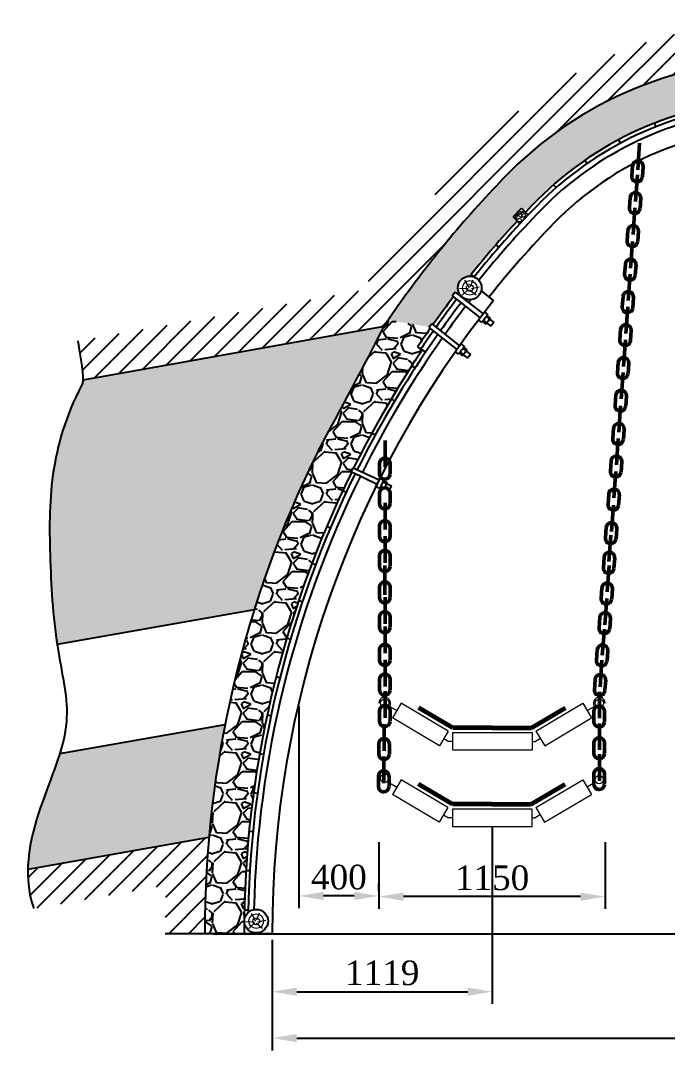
# Model space of a CAD drawing. Header units: millimetres. Extents: x -46762 to 161452, y -66984 to 31524.
# Drawn here: x -3017 to 270, y -23144 to -17913 of the extents above; entities that cross this region are included whole.
import ezdxf

# ---------------------------------------------------------------- set-up
doc = ezdxf.new("R2010")
doc.units = ezdxf.units.MM
doc.header["$LTSCALE"] = 0.5
doc.styles.get("Standard").update_dxf_attribs({"font": 'TIMES.TTF'})
doc.dimstyles.new('ISO-25', dxfattribs={"dimscale": 50, "dimtxt": 2.5, "dimasz": 2.5, "dimexe": 1.25, "dimexo": 0.625, "dimtad": 1, "dimdec": 0, "dimtxsty": 'Standard', "dimcen": 2.5, "dimadec": 0, "dimazin": 0, "dimtfac": 1, "dimtdec": 0, "dimtmove": 0, "dimatfit": 3, "dimfxl": 1, "dimarcsym": 0})
pattern_1 = [(228.0128, (169.7218929837644, 254), (-2032.001726589601, -2286.002808951258), [34.1721, -3383.05]), (184.9697, (146.8618929837644, 228.6), (3048.004930617913, 253.9982075387458), [58.6405, -5805.4]), (132.5104, (88.4418929837644, 223.52), (2539.998151833169, -2794.002729246041), [41.34819999999999, -4093.47]), (267.2737, (-10.61810701623559, 160.02), (253.9988970828173, 5079.998365336643), [53.40049999999999, -5286.639999999999]), (292.8337, (-13.15810701623559, 106.68), (-1270.003605550191, 3048.001733005111), [52.3634, -5183.98]), (357.2737, (7.16189298376441, 58.42), (-5079.998365336643, 253.9988970828175), [53.40049999999999, -5286.639999999999]), (37.6942, (60.50189298376442, 55.88), (-3302.002086123993, -2539.997735698489), [70.61939999999998, -6991.310000000001]), (72.2553, (116.3818929837644, 99.06), (1778.00355654672, 5588.00162060364), [66.672, -6600.53]), (121.4296, (136.7018929837644, 162.56), (-2032.000523526448, 3301.996115997269), [53.5813, -5304.55]), (175.2364, (108.7618929837644, 208.28), (2793.997805305446, -253.9976162721156), [61.1713, -2997.39]), (222.3974, (47.80189298376441, 213.36), (-3048.000091723971, -2793.996365063697), [79.1078, -7831.68]), (138.8141, (240.8418929837644, 157.48), (-1777.998867422474, 1523.997655712401), [27.0005, -2673.06]), (171.4692, (220.5218929837644, 175.26), (3301.99495955914, -508.0012800045699), [51.36819999999999, -5085.459999999999]), (225, (169.7218929837644, 182.88), (-5.329070518200751e-14, -253.9998268700197), [35.9209, -323.289]), (203.1986, (151.9418929837644, 213.36), (1270.004282559083, 508.0022274306265), [19.3441, -1915.06]), (291.8014, (134.1618929837644, 205.74), (-254.0001781894509, 762.0004908731864), [27.3566, -1340.48]), (30.9638, (144.3218929837644, 180.34), (761.9991954808227, 508.0003958660552), [44.432, -1436.63]), (161.5651, (182.4218929837644, 203.2), (508.0002318180981, -253.9996222465077), [32.1287, -771.0899999999999]), (16.38950000000001, (-13.15810701623559, 205.74), (2540.001401396935, 761.9984149967804), [45.00880000000001, -4455.88]), (70.3462, (30.02189298376442, 218.44), (-1015.997168867651, -2793.9960488545), [37.7599, -3738.219999999999]), (293.1986, (182.4218929837644, 254), (-508.0022274306264, 1270.004282559083), [38.688, -1895.72]), (343.6105, (197.6618929837644, 218.44), (-2540.001401396935, 761.9984149967811), [45.0088, -4455.879999999999]), (339.444, (-13.15810701623559, 48.26000000000001), (-1270.001576425591, 507.9993836050138), [43.4035, -2126.77]), (294.7751, (27.48189298376441, 33.02), (-1269.997040362684, 2793.998702615667), [36.36719999999999, -3600.36]), (66.80140000000002, (184.9618929837644, 0), (508.0022274306268, 1270.004282559083), [38.688, -1895.72]), (17.354, (200.2018929837644, 35.56), (-3302.000178185996, -1015.998467560563), [42.57829999999999, -4215.239999999999]), (69.444, (60.50189298376442, 0), (-507.9993836050144, -1270.001576425591), [21.7018, -2148.48]), (101.3099, (169.7218929837644, 0), (-253.9987462887348, 1015.996746090262), [12.9515, -1282.2]), (165.9638, (167.1818929837644, 12.7), (762.0005354697173, -253.9995604123641), [52.3634, -994.905]), (186.0090000000001, (116.3818929837644, 25.4), (2539.996254442795, 253.9994068547858), [48.5267, -4804.139999999999]), (303.6901, (144.3218929837644, 157.48), (-254.0000871307233, 507.999509923184), [36.6324, -879.178]), (353.1572, (164.6418929837644, 127), (4318.001785664343, -508.002275165484), [63.95569999999999, -6331.599999999999]), (60.94540000000001, (228.1418929837644, 119.38), (-1015.997636582909, -1777.995761083413), [26.1508, -2588.94]), (90, (240.8418929837644, 142.24), (-254, 254), [15.24, -238.76]), (120.2564, (111.3018929837644, 33.02), (1015.997846683611, -1777.999103247756), [35.2867, -3493.39]), (48.01279999999999, (93.5218929837644, 63.5), (2032.001726589601, 2286.002808951258), [68.3443, -3348.88]), (0, (139.2418929837644, 114.3), (254, 254), [66.04, -187.96]), (325.3048, (205.2818929837644, 114.3), (-2539.995599095369, 1778.000169048476), [40.161, -3975.93]), (254.0546, (238.3018929837644, 91.44), (-254.0006479701474, -1016.002420320363), [36.9829, -1812.17]), (207.646, (228.1418929837644, 55.88), (-4825.998304902272, -2540.001597472339), [60.2145, -5961.25]), (175.4261, (174.8018929837644, 27.94), (-3302.000760474751, 253.9987711219462), [63.70289999999999, -6306.579999999999]), (175.4261, (174.8018929837644, 27.94), (-3302.000760474751, 253.9987711219462), [63.70289999999999, -6306.579999999999])]
pattern_2 = [(45, (-13.15810701623559, 0), (-49.99999991609842, 49.99999991609842), [])]

# ---------------------------------------------------------------- blocks, each defined once
blk = doc.blocks.new('*D24')
at = {"color": 0, "lineweight": -2}
for p, q in [((-1602.580525879817, -21396.05575112728), (-1602.580525879817, -22421.81594449255)), ((-1196.419692643245, -22333.83774177576), (-1196.419692643245, -22296.81594449255)), ((-1321.419692643245, -22359.31594449255), (-1477.580525879817, -22359.31594449255))]:
    blk.add_line(p, q, dxfattribs=at)
at = {"color": 0}
for points in [[(-1477.580525879817, -22338.48261115922), (-1477.580525879817, -22380.14927782589), (-1602.580525879817, -22359.31594449255)], [(-1321.419692643245, -22338.48261115922), (-1321.419692643245, -22380.14927782589), (-1196.419692643245, -22359.31594449255)]]:
    blk.add_solid(points, dxfattribs=at)
at = {"layer": 'Defpoints', "color": 0}
for p in [(-1602.580525879817, -21364.80575112728), (-1602.580525879817, -22359.31594449255), (-1196.419692643245, -22365.08774177576)]:
    blk.add_point(p, dxfattribs=at)
at = {"color": 0, "insert": (-1399.500109261531, -22264.48447369227), "char_height": 125, "attachment_point": 5}
blk.add_mtext('400', dxfattribs=at)
blk = doc.blocks.new('*D25')
at = {"color": 0, "lineweight": -2}
for p, q in [((-1196.141586034344, -22085.91969965254), (-1196.141586034344, -22425.53859913128)), ((-46.14142645756874, -22085.91969965254), (-46.14142645756876, -22425.53859913128)), ((-171.1414264575688, -22363.03859913128), (-1071.141586034344, -22363.03859913128))]:
    blk.add_line(p, q, dxfattribs=at)
at = {"color": 0}
for points in [[(-1071.141586034344, -22342.20526579795), (-1071.141586034344, -22383.87193246462), (-1196.141586034344, -22363.03859913128)], [(-171.1414264575688, -22342.20526579795), (-171.1414264575688, -22383.87193246462), (-46.14142645756876, -22363.03859913128)]]:
    blk.add_solid(points, dxfattribs=at)
at = {"layer": 'Defpoints', "color": 0}
for p in [(-1196.141586034344, -22054.66969965254), (-46.14142645756874, -22054.66969965254), (-1196.141586034344, -22363.03859913128)]:
    blk.add_point(p, dxfattribs=at)
at = {"color": 0, "lineweight": 15, "insert": (-621.1415062459564, -22268.207128331), "char_height": 125, "attachment_point": 5}
blk.add_mtext('1150', dxfattribs=at)
blk = doc.blocks.new('*D27')
at = {"color": 0, "lineweight": -2}
for p, q in [((-1738.650486261311, -22582.49715685242), (-1738.650486261311, -23144.02212011595)), ((3421.349513738725, -22582.49715685242), (3421.349513738725, -23144.02212011595)), ((-1613.650486261311, -23081.52212011595), (3296.349513738725, -23081.52212011595))]:
    blk.add_line(p, q, dxfattribs=at)
at = {"color": 0}
for points in [[(-1613.650486261311, -23060.68878678262), (-1613.650486261311, -23102.35545344928), (-1738.650486261311, -23081.52212011595)], [(3296.349513738725, -23060.68878678262), (3296.349513738725, -23102.35545344928), (3421.349513738725, -23081.52212011595)]]:
    blk.add_solid(points, dxfattribs=at)
at = {"layer": 'Defpoints', "color": 0}
for p in [(-1738.650486261311, -22551.24715685242), (3421.349513738725, -22551.24715685242), (3421.349513738725, -23081.52212011595)]:
    blk.add_point(p, dxfattribs=at)
at = {"color": 0, "lineweight": 15, "insert": (872.5493067541647, -22986.69064931566), "char_height": 125, "attachment_point": 5}
blk.add_mtext('5160', dxfattribs=at)
blk = doc.blocks.new('*D36')
at = {"color": 0, "lineweight": -2}
for p, q in [((-1738.650486261309, -22582.49715685242), (-1738.650486261309, -22908.20796079468)), ((-619.8593043175898, -22582.49715685242), (-619.8593043175898, -22908.20796079468)), ((-1613.650486261309, -22845.70796079468), (-744.8593043175898, -22845.70796079468))]:
    blk.add_line(p, q, dxfattribs=at)
at = {"color": 0}
for points in [[(-1613.650486261309, -22824.87462746135), (-1613.650486261309, -22866.54129412801), (-1738.650486261309, -22845.70796079468)], [(-744.8593043175898, -22824.87462746135), (-744.8593043175898, -22866.54129412801), (-619.8593043175898, -22845.70796079468)]]:
    blk.add_solid(points, dxfattribs=at)
at = {"layer": 'Defpoints', "color": 0}
for p in [(-1738.650486261309, -22551.24715685242), (-619.8593043175898, -22551.24715685242), (-619.8593043175898, -22845.70796079468)]:
    blk.add_point(p, dxfattribs=at)
at = {"color": 0, "insert": (-1179.254895289449, -22750.69624486101), "char_height": 125, "attachment_point": 5}
blk.add_mtext('1119', dxfattribs=at)

msp = doc.modelspace()

# ---------------------------------------------------------------- hatches: boundary and pattern name
h = msp.add_hatch()
h.set_pattern_fill('JIS_WOOD', color=256, scale=100, style=0)
h.set_pattern_definition(pattern_2)
edge = h.paths.add_edge_path()
edge.add_line((-2292.353780625987, -19463.2320483688), (-2726.512483673624, -19540.50821682856))
edge.add_spline(control_points=[(-2726.512483673623, -19540.50821682856), (-2705.440883752415, -19658.89424289674), (-2700.299411474011, -19712.04364160295), (-2701.42350272743, -19739.18597759902)], knot_values=[6.856157176669029, 6.856157176669029, 6.856157176669029, 6.856157176669029, 7.471717342654045, 7.471717342654045, 7.471717342654045, 7.471717342654045], degree=3, periodic=0)
edge.add_line((-2701.42350272743, -19739.18597759902), (-2044.430364857362, -19622.24737417459))
edge.add_line((-2044.430364857362, -19622.24737417459), (-2292.353780625987, -19463.2320483688))
h.paths.add_polyline_path([(-1149.752176267627, -19435.3489711892), (-1667.44888025809, -19352.00484962056), (-2292.353780625988, -19463.2320483688), (-2044.430364857354, -19622.24737417459), (-1169.532675020648, -19466.52380859757, 9.443227991601083e-05), (-1165.361444899602, -19458.37198033941, -0.001256160446215782)])
h.paths.add_polyline_path([(-885.2665031379584, -19079.30329660025, -0.0021483150070553), (-859.2197846717631, -19047.03685282438), (-998.950187520285, -18901.92344530489, 0.009528165634362176), (-1134.805769113903, -19073.01894913836, 0.03860197828573808), (-1276.705959580103, -19282.45628235515), (-1667.448880258098, -19352.00484962056), (-1149.752176267626, -19435.3489711892, -0.005158834354445834), (-1084.441459438075, -19341.6300030397, -0.01535532644743521)])
h.paths.add_polyline_path([(-660.9731409076194, -18818.60895994463), (-879.835965162406, -18762.26073204558, 0.008005262460198384), (-998.950187520285, -18901.92344530489), (-859.2197846717622, -19047.03685282438, -0.01567328875243226)])
h.paths.add_polyline_path([(-58.48760342114826, -18334.2051702041), (-58.48760342114826, -18111.37709786623, 0.1068924756798841), (-787.4445949579148, -18659.88829523641, 0.006013825029234316), (-879.8359651624078, -18762.26073204557), (-660.9731409076203, -18818.60895994463, -0.00462767003023524), (-599.7361848711632, -18753.5804920756, -0.08890661508683811)])
h.paths.add_polyline_path([(101.9015239279305, -18045.09614337182, 0.02011293871801803), (-58.48760342114849, -18111.37709786623), (-58.48760342114849, -18334.2051702041, -0.03658671929618306), (201.7691565105368, -18221.48661821235)])
h.paths.add_polyline_path([(1174.974809495013, -17939.37607463665, 0.05457416053127295), (709.0754656185603, -17917.33328250772, 0.07225544187139069), (101.901523927932, -18045.09614337182), (201.7691565105381, -18221.48661821235, -0.08589044668918588), (854.6914871446144, -18113.29296497202, -0.02566984642388013), (1054.667583432699, -18125.13559771409)])
h.paths.add_polyline_path([(1375.596512608083, -17980.90883238552, 0.02391423826066521), (1174.974809495012, -17939.37607463665), (1054.667583432696, -18125.13559771409, -0.04955850611083492), (1432.284417186691, -18205.43055102066)])
h.paths.add_polyline_path([(1375.596512608083, -17980.90883238552), (1432.284417186692, -18205.43055102066, -0.0821888849504107), (1999.931368368467, -18495.60685999557), (2122.700693633222, -18338.51956287593, 0.09754581676990039)])
h.paths.add_polyline_path([(2236.374234691832, -18429.48505579312, 0.01698925028137538), (2122.700693633223, -18338.51956287593), (1999.931368368466, -18495.60685999557, -0.03535196682693502), (2209.523296388624, -18674.75523415981)])
h = msp.add_hatch()
h.set_pattern_fill('GRAVEL', color=256, scale=10, style=0)
h.set_pattern_definition(pattern_1)
h.paths.add_polyline_path([(1999.931368368466, -18495.60685999557, 0.08218888495041062), (1432.284417186692, -18205.43055102066), (1491.240972883253, -18438.93763349616, -0.06350096472885206), (1876.310685814993, -18653.78349612622)])
h.paths.add_polyline_path([(1432.284417186692, -18205.43055102066, 0.04955850611083491), (1054.667583432697, -18125.13559771409), (931.3317831625321, -18315.57136941656, -0.08279827322002213), (1491.240972883253, -18438.93763349616)])
h.paths.add_polyline_path([(1054.667583432697, -18125.13559771409, 0.02566984642370949), (854.6914871459437, -18113.29296497204, 0.08589044668935851), (201.7691565105378, -18221.48661821235), (302.1117621783916, -18398.71601078705, -0.06335832113819156), (733.6673288585414, -18316.57662854559, -0.2736805203015573), (794.6931703989451, -18313.44007625049, 0.002713366432953939), (829.1947194304494, -18313.29003723035), (829.1795131363938, -18308.87715963235), (853.080231437245, -18308.87715963235), (853.0984020384777, -18313.28675466155, -0.0112272815939816), (931.3317831625321, -18315.57136941656)])
h.paths.add_polyline_path([(302.1117621783922, -18398.71601078705), (201.7691565105368, -18221.48661821235, 0.03658671929618287), (-58.48760342114838, -18334.2051702041), (-58.48760342114838, -18563.5666928592, -0.05714157641611951)])
h.paths.add_polyline_path([(-58.48760342114838, -18563.5666928592), (-58.48760342114815, -18334.2051702041, 0.08890661508682592), (-599.7361848710997, -18753.58049207553, 0.004627670030240152), (-660.9731409076217, -18818.60895994463), (-473.3347249286788, -18866.91817948524), (-472.1244182538668, -18865.62356673835), (-470.1048329661265, -18867.74974459464), (-440.2083838251363, -18875.4468577764, -0.07116704708424075)])
h.paths.add_polyline_path([(-493.8965592613331, -18931.60423282323), (-514.3621460024474, -18910.80343881635), (-473.3347249286761, -18866.91817948523), (-660.9731409076207, -18818.60895994463, 0.01567328875243234), (-859.2197846717618, -19047.03685282439), (-719.4122194280812, -19192.23039536006, -0.01674852804763403)])
h.paths.add_polyline_path([(-712.4433056976504, -19215.10554569275), (-729.3417308469611, -19204.55290891902, -0.0007688273582358811), (-719.4122194280785, -19192.23039536006), (-859.2197846717627, -19047.03685282438, 0.002148315007060568), (-885.2665031380207, -19079.30329660033, 0.01535532644773944), (-1084.441459441918, -19341.6300030451, 0.005158834354146529), (-1149.752176267625, -19435.3489711892), (-939.5603105098661, -19469.18781211174), (-927.021496986897, -19453.33468243172), (-921.5443427560476, -19457.6667617702, -0.008269184422822208), (-816.8643926656832, -19315.73953158288), (-823.1531555534353, -19310.76552160939), (-808.2647394482643, -19291.94173171788), (-786.5688811513505, -19309.10177058064, -0.0002263584210774982), (-783.6316091134827, -19305.29310908245, -0.1536795557630879), (-794.4508827770442, -19270.92370179893, -0.5290145439488241)])
h.paths.add_polyline_path([(2309.977525197875, -18781.43754588325, 0.01877110490225179), (2209.523296388624, -18674.75523415981), (2180.885065030266, -18936.35145973869, -0.015971959218749), (2401.147503945093, -19190.72803596839), (2522.925467787004, -19023.78993805125, 0.01472471085956862)])
h.paths.add_polyline_path([(2657.85510535558, -19193.51846862215, 0.009895117298773766), (2522.925467787002, -19023.78993805125), (2401.147503945092, -19190.72803596839, -0.0008364754691471786), (2412.231554837897, -19204.43376134788), (2398.752474301966, -19212.85110436551, -0.5154483100203138), (2478.360868887515, -19269.55657907278, -0.03962206809841685), (2477.609673380424, -19279.02120617378, -0.0008156559735097356), (2488.26325423149, -19292.79466579013), (2492.143566858787, -19289.64721812726), (2507.262431222347, -19308.28642251895), (2498.98033471802, -19315.00430012057, -0.008701968164894505), (2603.858800606456, -19457.22317639861), (2608.842460273803, -19453.26042257283), (2623.779514420307, -19472.04564052272), (2617.754461795726, -19476.83645729839, -0.005889530010157583), (2682.181452820967, -19570.10447727349), (2665.59940407605, -19581.28641178509), (2658.081297712077, -19586.3561697085, -0.003730074393288743), (2701.801161187188, -19652.24330364669), (2780.425816167037, -19360.47559704182, 0.009739684737776167)])
h = msp.add_hatch()
h.set_pattern_fill('GRAVEL', color=256, scale=10, style=0)
h.set_pattern_definition(pattern_1)
h.paths.add_polyline_path([(-1334.554906761428, -20205.36093986161), (-1337.512301263275, -20203.91305316493), (-1326.657498693463, -20184.63197760966), (-1324.72906295968, -20185.54490512994, -0.004055490734150025), (-1285.73017250117, -20108.86925255748), (-1452.205200197102, -20002.09401841703, -0.00110750703185517), (-1503.725049257941, -20096.32362465766, 0.01818127256657869), (-1669.067031214071, -20460.63279765768), (-1437.105206371241, -20425.87031199842, -0.01146620267177319)])
h.paths.add_polyline_path([(-975.3807110087319, -19586.35722115623), (-982.9003765985108, -19581.28641178488), (-999.4824253435527, -19570.10447727348, -0.005816472557248644), (-935.3965095438366, -19477.31015871825), (-941.9099130920661, -19472.15847232323), (-939.5603105098693, -19469.18781211173), (-1149.752176267627, -19435.3489711892, 0.001256160446216602), (-1165.361444899612, -19458.37198033943, -0.006339843144477704), (-1452.205200197106, -20002.09401841703), (-1285.730172501168, -20108.86925255748, -0.02867384274971081)])
h = msp.add_hatch(color=253)
edge = h.paths.add_edge_path()
edge.add_arc((-22748.59545729558, -8419.534158943443), 24242.35819554129, 331.2055441146171, 331.4593659256656)
edge.add_line((-1452.205200197099, -20002.09401841703), (-2044.430364857354, -19622.24737417459))
edge.add_line((-2044.430364857354, -19622.24737417459), (-2701.423502727428, -19739.18597759902))
edge.add_spline(control_points=[(-2701.42350272743, -19739.18597759902), (-2702.169053571689, -19757.18806724741), (-2784.215263431146, -19910.9276625401), (-2872.903207601359, -20205.38768647528), (-2871.409240116079, -20499.92813823234), (-2866.818952393737, -20640.13144581488)], knot_values=[7.471717342654045, 7.471717342654045, 7.471717342654045, 7.471717342654045, 7.879986155391713, 17.03746353602673, 25.45828589616694, 25.45828589616694, 25.45828589616694, 25.45828589616694], degree=3, periodic=0)
edge.add_line((-2866.818952393737, -20640.13144581487), (-1669.067031214069, -20460.63279765768))
edge.add_arc((3421.349513738699, -22551.24715685243), 5503.000000000014, 153.5058521797406, 157.672233879301, ccw=False)
h.paths.add_polyline_path([(-1169.53267502064, -19466.52380859757), (-2044.430364857357, -19622.24737417459), (-1452.205200197102, -20002.09401841703, 0.006245407125525066)])
h = msp.add_hatch()
h.set_pattern_fill('GRAVEL', color=256, scale=10, style=0)
h.set_pattern_definition(pattern_1)
h.paths.add_polyline_path([(-1874.699878828546, -22279.82528690049), (-2079.826084248297, -22409.55721326952, 0.006437741294227884), (-2081.650486261311, -22551.24715685242), (-1881.650486261308, -22551.24715685242, -0.01280196819849624)])
h.paths.add_polyline_path([(-1848.959684194365, -21963.32712982304), (-2050.154762218497, -21963.32712982304, 0.02032528713153107), (-2079.826084248295, -22409.55721326952), (-1874.699878828545, -22279.82528690048, -0.01497333235781387)])
h.paths.add_polyline_path([(-1749.86262576611, -21376.35396671206), (-1970.120606289781, -21448.95003500179, 0.0236624459613123), (-2050.154762218495, -21963.32712982304), (-1848.959684194365, -21963.32712982304, -0.02808547448784647)])
h.paths.add_polyline_path([(-1690.443537711712, -21140.08423247289), (-1881.551510622034, -21080.78813809875, 0.01720778511888047), (-1970.120606289783, -21448.95003500179), (-1749.862625766108, -21376.35396671206, -0.01148684429453077)])
h.paths.add_polyline_path([(-1437.105206371241, -20425.87031199841), (-1669.067031214068, -20460.63279765768, 0.0298078224011074), (-1881.551510622031, -21080.78813809875), (-1690.443537711712, -21140.08423247289, -0.03577142876352878)])
h = msp.add_hatch(color=253)
edge = h.paths.add_edge_path()
edge.add_line((-2050.154762218496, -21963.32712982304), (-2933.374980873756, -21963.32712982304))
edge.add_spline(control_points=[(-2933.374980873758, -21963.32712982305), (-2958.657302112023, -22045.3663771426), (-2978.965834267198, -22134.24688846876), (-2980.570448817079, -22225.4144174612)], knot_values=[51.30426437137655, 51.30426437137655, 51.30426437137655, 51.30426437137655, 55.07581819035371, 55.07581819035371, 55.07581819035371, 55.07581819035371], degree=3, periodic=0)
edge.add_line((-2980.570448817076, -22225.41441746112), (-2059.955705205277, -22063.08519932435))
edge.add_arc((3421.349513738702, -22551.24715685246), 5503.000000000015, 173.8670273828553, 174.9106971947615, ccw=False)
edge = h.paths.add_edge_path()
edge.add_line((-1978.393837648411, -21490.21900493995), (-2229.861758190435, -21534.55958411416))
edge.add_line((-2229.861758190435, -21534.55958411416), (-2854.33706794886, -21740.38391849101))
edge.add_spline(control_points=[(-2854.337067948859, -21740.383918491), (-2870.220175352198, -21783.44114294991), (-2897.251598110131, -21854.37433821432), (-2924.259638753122, -21933.74852429907), (-2933.374980873758, -21963.32712982305)], knot_values=[47.54211884665011, 47.54211884665011, 47.54211884665011, 47.54211884665011, 49.94446029870569, 51.30426437137655, 51.30426437137655, 51.30426437137655, 51.30426437137655], degree=3, periodic=0)
edge.add_line((-2933.374980873756, -21963.32712982304), (-2050.154762218497, -21963.32712982304))
edge.add_arc((3421.349513738704, -22551.24715685243), 5503.000000000016, 168.883237803294, 173.8670273828557, ccw=False)
edge = h.paths.add_edge_path(flags=17)
edge.add_line((-2229.861758190451, -21534.55958411417), (-2818.840753324749, -21638.4124720269))
edge.add_spline(control_points=[(-2818.840753324749, -21638.4124720269), (-2829.239693100547, -21671.34273155413), (-2841.326037768335, -21705.11255548261), (-2854.337067948859, -21740.383918491)], knot_values=[45.57418295458093, 45.57418295458093, 45.57418295458093, 45.57418295458093, 47.54211884665011, 47.54211884665011, 47.54211884665011, 47.54211884665011], degree=3, periodic=0)
edge.add_line((-2854.33706794886, -21740.38391849101), (-2229.861758190451, -21534.55958411417))
edge = h.paths.add_edge_path()
edge.add_spline(control_points=[(-2861.051582341777, -20776.8734044135), (-2855.578646090425, -20878.62877324734), (-2846.933822525325, -20980.14567105201), (-2831.441492277336, -21082.14968574394)], knot_values=[28.20127341950955, 28.20127341950955, 28.20127341950955, 28.20127341950955, 34.33410538943276, 34.33410538943276, 34.33410538943276, 34.33410538943276], degree=3, periodic=0)
edge.add_line((-2831.441492277338, -21082.14968574395), (-2222.959005433431, -20974.85780602478))
edge.add_line((-2222.959005433431, -20974.85780602478), (-2861.051582341776, -20776.8734044135))
edge = h.paths.add_edge_path()
edge.add_line((-1669.067031214069, -20460.63279765768), (-2866.818952393737, -20640.13144581487))
edge.add_spline(control_points=[(-2866.818952393737, -20640.13144581488), (-2866.642610717857, -20645.51753220388), (-2865.09889094531, -20691.17596902067), (-2863.210734964519, -20736.72943755449), (-2861.051582341777, -20776.8734044135)], knot_values=[25.45828589616694, 25.45828589616694, 25.45828589616694, 25.45828589616694, 25.78178237767091, 28.20127341950955, 28.20127341950955, 28.20127341950955, 28.20127341950955], degree=3, periodic=0)
edge.add_line((-2861.051582341777, -20776.87340441351), (-2222.95900543343, -20974.85780602477))
edge.add_line((-2222.95900543343, -20974.85780602477), (-1829.806407285766, -20905.53439543571))
edge.add_arc((3421.349513738707, -22551.24715685242), 5503.000000000015, 157.6722338793012, 162.5990040215789, ccw=False)
h = msp.add_hatch()
h.set_pattern_fill('JIS_WOOD', color=256, scale=100, style=0)
h.set_pattern_definition(pattern_2)
h.paths.add_polyline_path([(-2079.826084248298, -22409.55721326952), (-2281.633161598802, -22537.18995939287, 0.0006162201242001068), (-2281.650486261309, -22551.24715685242), (-2081.650486261311, -22551.24715685242, -0.006437741294227884)])
edge = h.paths.add_edge_path()
edge.add_line((-2059.955705205276, -22063.08519932435), (-2980.570448817079, -22225.41441746112))
edge.add_spline(control_points=[(-2980.570448817079, -22225.4144174612), (-2981.71967372488, -22290.70859986074), (-2973.274866046688, -22357.17589061533), (-2950.191997473564, -22423.14319923427)], knot_values=[55.07581819035371, 55.07581819035371, 55.07581819035371, 55.07581819035371, 57.77700495835729, 57.77700495835729, 57.77700495835729, 57.77700495835729], degree=3, periodic=0)
edge.add_line((-2950.191997473564, -22423.14319923427), (-2276.302205471599, -22304.3182468803))
edge.add_arc((3421.34951373943, -22551.24715685245), 5703.00000000074, 177.5184273703496, 179.8587727684048)
edge.add_line((-2281.633161598802, -22537.18995939287), (-2079.826084248296, -22409.55721326952))
edge.add_arc((3421.349513738705, -22551.24715685243), 5503.000000000015, 174.9106971947618, 178.5245987591778, ccw=False)

# ---------------------------------------------------------------- linework, layer by layer
for p, q in [((203.6087596197635, -18434.08235296717), (210.0377100576666, -18453.07080768401)), ((21.19238780738146, -18518.30205802797), (31.70301882180092, -18535.32587247616)), ((-149.5372319368084, -18622.45558254982), (-138.9063438982448, -18639.2688741789)), ((-308.814747418146, -18746.935005092), (-295.2991245394417, -18761.34991262784)), ((-514.3621460024478, -18910.80343881635), (-472.1244182538685, -18865.62356673834)), ((-472.1244182538685, -18865.62356673834), (-438.2083254172403, -18901.3297317608)), ((-514.3621460024478, -18910.80343881635), (-479.8534186541547, -18945.87738700515)), ((-451.2660619938006, -18887.58281523748), (-438.2083254172408, -18901.3297317608)), ((-585.5431793218004, -19063.71294625665), (-601.503914522694, -19051.57268444007)), ((-712.4433057011001, -19215.10554569059), (-729.3417308469611, -19204.55290891902)), ((-808.2647394482665, -19291.94173171788), (-823.1531555534348, -19310.76552160938)), ((-808.2647394482665, -19291.94173171788), (-667.2870086758921, -19403.44611682819)), ((-696.9800859022871, -19267.50962023216), (-697.4456338485033, -19267.13841699811)), ((-613.1495918460205, -19334.35160880676), (-675.9549733559252, -19284.27392954967)), ((-823.1531555534348, -19310.76552160938), (-681.8854058675315, -19422.49929316567)), ((-642.0868697011501, -19406.80304735747), (-659.485779867653, -19393.3390982705)), ((-927.0214969868975, -19453.33468243172), (-941.9099130920658, -19472.15847232323)), ((-927.0214969868975, -19453.33468243172), (-786.0437662145232, -19564.83906754203)), ((-672.4976039180619, -19446.49921583477), (-690.0267274269099, -19433.2052386642)), ((-669.1308008355991, -19441.872388508), (-653.3549961660865, -19454.36046907036)), ((-664.6275405425586, -19436.14916290632), (-627.0720108501409, -19465.85318937138)), ((-650.0303854636586, -19417.09500413696), (-612.1835947449727, -19447.02939947987)), ((-645.7681671931205, -19411.90949144694), (-630.1019585721187, -19424.00156887717)), ((-612.1835947449727, -19447.02939947987), (-627.0720108501409, -19465.85318937138)), ((-1169.532675020655, -19466.52380859757), (-2701.42350272743, -19739.18597759902)), ((-941.9099130920658, -19472.15847232323), (-800.6421634061626, -19583.89224387951)), ((-760.8436272397812, -19568.19599807131), (-778.2425374062841, -19554.73204898435)), ((-999.4824253435527, -19570.10447727348), (-982.9003765985108, -19581.28641178488)), ((-982.9003765985108, -19581.28641178488), (-958.8564059182027, -19597.5002168264)), ((-791.254361456693, -19607.89216654861), (-808.783484965541, -19594.59818937805)), ((-787.6243957483275, -19603.06330491194), (-771.8275183838741, -19615.37947499763)), ((-783.3842980811896, -19597.54211362017), (-745.828768388772, -19627.24614008523)), ((-768.7871430022897, -19578.48795485081), (-730.9403522836037, -19608.42235019372)), ((-764.5479432834982, -19572.9120494004), (-748.6965335230634, -19585.18441787619)), ((-730.9403522836037, -19608.42235019372), (-745.828768388772, -19627.24614008523)), ((-1028.481862384251, -19666.66577923939), (-1011.262758190655, -19676.87114687365)), ((-1133.179159672883, -19834.98546786296), (-1115.549347239757, -19844.47089619611)), ((-1232.136329054811, -20008.24135447593), (-1214.18661326167, -20017.10157790977)), ((-1337.512301263276, -20203.91305316493), (-1326.657498693527, -20184.63197760978)), ((-1326.657498693483, -20184.63197760979), (-1195.693491869413, -20246.63074888499)), ((-1324.729062959681, -20185.54490512994), (-1306.648614298513, -20194.10424619198)), ((-1337.512301263276, -20203.91305316493), (-1205.628373520638, -20268.48103162203)), ((-1211.150852221461, -20280.74482445909), (-1190.145578571635, -20235.12928563382)), ((-1170.384451232174, -20244.22898933314), (-1190.367559591967, -20235.02706669271)), ((-1191.079132924104, -20289.75182642686), (-1211.150852221461, -20280.74482445909)), ((-1188.943113375633, -20284.50997186073), (-1170.529135494387, -20292.81544978361)), ((-1185.740839564103, -20277.89585252512), (-1142.462782982246, -20298.38382014554)), ((-1175.807389292648, -20256.04489216841), (-1132.193690761967, -20276.6917537393)), ((-1173.341920564922, -20250.58911975571), (-1154.982292383313, -20258.60762905602)), ((-1142.462782982246, -20298.38382014554), (-1132.193690761967, -20276.6917537393)), ((-1362.634669983888, -20309.91176698051), (-1381.198059659445, -20302.39282514311)), ((-1443.693845107677, -20491.77098157267), (-1461.891299354699, -20483.45409144693)), ((-1518.151482774101, -20677.36911774497), (-1536.992193001322, -20670.64711452481)), ((-1585.584867214699, -20865.81038710193), (-1604.424559187603, -20859.08759939282)), ((-1829.806407285767, -20905.53439543571), (-2831.441492277332, -21082.14968574394)), ((-1645.830327809476, -21056.6644547553), (-1664.696357688413, -21049.93226858303)), ((-1699.159363719638, -21251.06338681433), (-1718.785543124492, -21247.0920291141)), ((-1744.605678954441, -21445.35568519397), (-1764.311012184598, -21441.86268342536)), ((-1978.393837648412, -21490.21900493995), (-2818.84075332475, -21638.4124720269)), ((-1782.774786041163, -21641.75319181425), (-1802.467784370376, -21638.26203321869)), ((-1813.475128351882, -21839.41854927801), (-1833.18402540138, -21835.92465192746)), ((-619.8593043175897, -22006.18979604739), (-619.8593043175898, -22828.22335988283)), ((-2059.955705205276, -22063.08519932435), (-2980.570448817077, -22225.41441746112)), ((-1836.193878118946, -22033.24476039647), (-1856.181883670429, -22032.14085814189)), ((-1851.992090794153, -22231.93959054217), (-1872.001170008014, -22231.48546609149)), ((-1860.296803426959, -22431.65961414613), (-1880.291678752213, -22431.20688826044)), ((-1861.650486261267, -22551.24715685242), (-2281.650486261309, -22551.24715685242)), ((-2036.650486261311, -22551.24715685242), (4771.800259120522, -22551.24715685242)), ((-1738.650486261311, -22551.24715685242), (-1861.650486261267, -22551.24715685242))]:
    msp.add_line(p, q)
at = {"linetype": 'Continuous', "lineweight": 50}
for p, q in [((128.7190849644321, -18536.11451076832), (118.9529335968764, -18670.93827286447)), ((117.0500289355077, -18697.20826968311), (107.2838775679484, -18832.03203177925)), ((104.9433814952681, -18864.34306954772), (95.17723012770148, -18999.16683164387)), ((92.54500966565683, -19035.50518561796), (82.77885829809748, -19170.3289477141)), ((80.58788509471924, -19200.57579100115), (70.82173372715988, -19335.3995530973)), ((68.47508450295572, -19367.7955364094), (58.70893313539636, -19502.61929850555)), ((56.3781108982148, -19534.79678695175), (46.61195953065544, -19669.62054904789)), ((44.37710006821362, -19700.47325131955), (34.6109487006579, -19835.2970134157)), ((32.1207591953862, -19869.67460032761), (22.35460782781593, -20004.49836242376)), ((-1165.150792779514, -20045.52611646416), (-1165.150792779514, -20180.70312833487)), ((20.13015594488388, -20035.20738588364), (10.36400457732452, -20170.03114797979)), ((7.956341964138119, -20203.26943388698), (-1.809809403421241, -20338.09319598312)), ((-1165.150792779514, -20363.17304838132), (-1165.150792779514, -20498.35006025203)), ((-4.705696208686277, -20373.78916619862), (-14.471847576242, -20508.61292829477)), ((-1165.150792779514, -20531.4516347466), (-1165.150792779514, -20666.6286466173)), ((-17.53280382717276, -20526.61895830342), (-27.29895519473212, -20661.44272039957)), ((-26.59359418636814, -20680.2385281267), (-36.3597455539275, -20815.06229022285)), ((-1165.150792779514, -20842.48409600808), (-1165.150792779514, -20977.66110787879)), ((-38.75123936300588, -20848.07736240785), (-48.51739073056524, -20982.90112450399)), ((-1165.150792779514, -20991.37492999088), (-1165.150792779514, -21126.55194186158)), ((-1165.150792779514, -21159.65351635616), (-1165.150792779514, -21294.83052822686)), ((-62.60213947766169, -21161.9560383738), (-72.36829084523197, -21296.77980046994)), ((-1165.19859030384, -21319.69151873664), (-1165.19859030384, -21454.86853060735)), ((-75.5991774122158, -21322.04647038166), (-75.5991774122158, -21457.22348225237)), ((-1169.053582160734, -21487.23718785334), (-1169.053582160734, -21622.41419972405)), ((-75.5991774122158, -21482.79223221376), (-75.5991774122158, -21617.96924408446)), ((-1170.981118595559, -21650.93118272866), (-1170.981118595559, -21786.10819459936)), ((-75.5991774122158, -21639.12711455835), (-75.5991774122158, -21774.30412642906))]:
    msp.add_line(p, q, dxfattribs=at)
at = {"lineweight": 50}
for p, q in [((88.69549080315278, -18703.477254377038), (92.51655523573368, -18650.726660758137)), ((142.6239340101347, -18707.38363802327), (146.4449984427156, -18654.63304440437)), ((77.026434774232, -18864.571013291825), (80.84749920680568, -18811.820419672928)), ((130.9548779812139, -18868.47739693806), (134.7759424137876, -18815.72680331916)), ((64.91978733399239, -19031.705813156437), (68.74085176656601, -18978.955219537536)), ((118.8482305409743, -19035.61219680267), (122.6692949735479, -18982.86160318377)), ((52.5214155043921, -19202.867929226675), (56.342479936965695, -19150.117335607778)), ((106.449858711374, -19206.77431287291), (110.2709231439476, -19154.02371925401)), ((40.564290933454465, -19367.938534609875), (44.38535536602081, -19315.187940990967)), ((94.49273414043637, -19371.84491825611), (98.31379857300271, -19319.0943246372)), ((28.45149034169095, -19535.158280018117), (32.272554774257294, -19482.407686399216)), ((82.37993354867285, -19539.06466366435), (86.2009979812392, -19486.31407004545)), ((16.354516736950025, -19702.159530560468), (20.175581169523646, -19649.408936941567)), ((70.28295994393193, -19706.0659142067), (74.10402437650555, -19653.3153205878)), ((4.353505906945209, -19867.835994928268), (8.174570339511554, -19815.085401309367)), ((58.28194911392711, -19871.7423785745), (62.10301354649346, -19818.9917849556)), ((-7.9028349658931205, -20037.037343936325), (-4.0817705333122305, -19984.286750317428)), ((46.02560824108878, -20040.94372758256), (49.84667267366967, -19988.19313396366)), ((-1192.9783175783057, -20215.34309117928), (-1192.9783175783057, -20162.45428649867)), ((-1138.908577243066, -20215.34309117928), (-1138.908577243066, -20162.45428649867)), ((-19.893438216380893, -20202.570129492357), (-16.07237378381454, -20149.819535873456)), ((34.03500499060101, -20206.47651313859), (37.85606942316736, -20153.72591951969)), ((-1192.9783175783057, -20366.3858311302), (-1192.9783175783057, -20313.49702644958)), ((-1138.908577243066, -20366.3858311302), (-1138.908577243066, -20313.49702644958)), ((-32.067252197130294, -20370.632177495696), (-28.246187764563953, -20317.881583876795)), ((21.86119100985161, -20374.53856114193), (25.68225544241795, -20321.78796752303)), ((-1192.9783175783057, -20532.99002309644), (-1192.9783175783057, -20480.10121841583)), ((-1138.908577243066, -20532.99002309644), (-1138.908577243066, -20480.10121841583)), ((-44.72929036995105, -20541.151909807337), (-40.9082259373847, -20488.401316188436)), ((9.199152837030852, -20545.05829345357), (13.0202172695972, -20492.30769983467)), ((-1192.9783175783057, -20684.03276304735), (-1192.9783175783057, -20631.14395836674)), ((-1138.908577243066, -20684.03276304735), (-1138.908577243066, -20631.14395836674)), ((-55.641695082255175, -20691.799939051907), (-51.82063064967428, -20639.049345433006)), ((-1.713251875273272, -20695.70632269814), (2.107812557307625, -20642.95572907924)), ((-1165.398349885123, -20680.39277015244), (-1165.398349885123, -20829.20072898547)), ((-1192.9783175783057, -20844.02248435792), (-1192.9783175783057, -20791.13367967731)), ((-1138.908577243066, -20844.02248435792), (-1138.908577243066, -20791.13367967731)), ((-66.61718834763656, -20847.601271735417), (-62.796123915070204, -20794.850678116516)), ((-12.68874514065465, -20851.50765538165), (-8.867680708088301, -20798.75706176275)), ((-1192.9783175783057, -20995.06522430884), (-1192.9783175783057, -20942.17641962822)), ((-1138.908577243066, -20995.06522430884), (-1138.908577243066, -20942.17641962822)), ((-77.52959305992613, -20998.249300979987), (-73.70852862735977, -20945.498707361086)), ((-23.60114985294422, -21002.15568462622), (-19.78008542037787, -20949.40509100732)), ((-49.97345457082338, -21004.80312508792), (-61.12857703238478, -21136.89025832339)), ((-1192.9783175783057, -21161.191904706), (-1192.9783175783057, -21108.30310002538)), ((-1138.908577243066, -21161.191904706), (-1138.908577243066, -21108.30310002538)), ((-90.46808846230327, -21161.479947701366), (-86.64702402972239, -21108.729354082465)), ((-36.53964525532137, -21165.3863313476), (-32.71858082274048, -21112.6357377287)), ((-1192.9783175783057, -21312.23464465691), (-1192.9783175783057, -21259.34583997629)), ((-1138.908577243066, -21312.23464465691), (-1138.908577243066, -21259.34583997629)), ((-101.38049317459286, -21312.127976945936), (-97.55942874201924, -21259.377383327035)), ((-47.45204996761095, -21316.03436059217), (-43.63098553503733, -21263.28376697327)), ((-1193.0261151026327, -21472.2726470374), (-1193.0261151026327, -21419.38384235678)), ((-1138.956374767393, -21472.2726470374), (-1138.956374767393, -21419.38384235678)), ((-103.42670221101162, -21474.62759868241), (-103.42670221101162, -21421.7387940018)), ((-49.35696187577196, -21474.62759868241), (-49.35696187577196, -21421.7387940018)), ((-1196.8811069595297, -21639.8183161541), (-1196.8811069595297, -21586.92951147348)), ((-1142.81136662429, -21639.8183161541), (-1142.81136662429, -21586.92951147348)), ((-103.42670221101162, -21635.37336051451), (-103.42670221101162, -21582.48455583389)), ((-49.35696187577196, -21635.37336051451), (-49.35696187577196, -21582.48455583389)), ((-1198.8086433943506, -21803.51231102941), (-1198.8086433943506, -21750.62350634879)), ((-1144.738903059111, -21803.51231102941), (-1144.738903059111, -21750.62350634879)), ((-103.42670221101162, -21791.70824285911), (-103.42670221101162, -21738.81943817849)), ((-49.35696187577196, -21791.70824285911), (-49.35696187577196, -21738.81943817849))]:
    msp.add_line(p, q, dxfattribs=at)
at = {"lineweight": 15}
for p, q in [((-475.6906294161199, -18880.48566715456), (-470.9312621023018, -18909.02272632388)), ((-500.0840440609936, -18900.6975149286), (-480.449996729938, -18906.64844300058)), ((-497.1144109745255, -18922.10411424762), (-479.2568405783713, -18917.34793771915)), ((-475.6906294161199, -18920.31579187182), (-469.7381059507352, -18932.21003813391)), ((-474.4974732645533, -18913.77890285234), (-448.3275816847781, -18904.86012062624))]:
    msp.add_line(p, q, dxfattribs=at)
at = {"lineweight": 9}
for p, q in [((-760.6887385566624, -19231.00952201752), (-737.8492777131287, -19269.91448148441)), ((-718.6385162557672, -19231.00952201752), (-732.6590018104143, -19265.24562840063)), ((-786.6457352506659, -19273.02597542479), (-742.5171557163667, -19273.54509513938)), ((-742.5171557163667, -19279.25218765199), (-772.6308668779056, -19308.30032123708)), ((-735.2541397621353, -19280.2904270808), (-702.0285099320135, -19305.70794701093)), ((-726.4239301094749, -19273.54509513938), (-685.9352843251218, -19265.24562840063)), ((-1082.499901099793, -21380.58246967694), (-1126.873732004849, -21455.41537106937)), ((-844.309566693737, -21521.82271862475), (-1082.499901099793, -21380.58246967694)), ((-397.9734457981685, -21521.82271862475), (-159.7831113921129, -21380.58246967694)), ((-159.7831113921129, -21380.58246967694), (-115.4092804870561, -21455.41537106937)), ((-888.6833975988011, -21596.65562001718), (-1126.873732004849, -21455.41537106937)), ((-353.5996148931117, -21596.65562001718), (-115.4092804870561, -21455.41537106937)), ((-844.309566693737, -21521.82271862475), (-888.6833975988011, -21596.65562001718)), ((-416.3504006551375, -21530.90728827274), (-821.5588735687634, -21530.90728827274)), ((-821.5588735687634, -21530.90728827274), (-821.5588735687634, -21617.66164893901)), ((-416.3504006551375, -21617.66164893901), (-416.3504006551375, -21530.90728827274)), ((-397.9734457981685, -21521.82271862475), (-353.5996148931117, -21596.65562001718)), ((-821.5588735687634, -21617.66164893901), (-416.3504006551375, -21617.66164893901)), ((-1083.404568305436, -21769.11061678532), (-1127.778399210496, -21843.94351817775)), ((-845.2142338993799, -21910.35086573313), (-1083.404568305436, -21769.11061678532)), ((-398.8781130038078, -21910.35086573313), (-160.6877785977595, -21769.11061678532)), ((-160.6877785977595, -21769.11061678532), (-116.3139476926917, -21843.94351817775)), ((-889.5880648044404, -21985.18376712556), (-1127.778399210496, -21843.94351817775)), ((-354.5042820987474, -21985.18376712556), (-116.3139476926917, -21843.94351817775)), ((-845.2142338993799, -21910.35086573313), (-889.5880648044404, -21985.18376712556)), ((-398.8781130038078, -21910.35086573313), (-354.5042820987474, -21985.18376712556)), ((-822.4635407744026, -21919.43543538112), (-822.4635407744026, -22006.18979604739)), ((-417.2550678607768, -21919.43543538112), (-822.4635407744026, -21919.43543538112)), ((-417.2550678607768, -22006.18979604739), (-417.2550678607768, -21919.43543538112)), ((-822.4635407744026, -22006.18979604739), (-417.2550678607768, -22006.18979604739)), ((-1872.042523218723, -22489.73032757826), (-1827.913943684423, -22490.24944729285)), ((-1846.085526524719, -22447.71387417099), (-1823.246065681185, -22486.61883363788)), ((-1804.035304223824, -22447.71387417099), (-1818.055789778471, -22481.94998055409)), ((-1811.820718077532, -22490.24944729285), (-1771.332072293178, -22481.94998055409)), ((-1827.913943684423, -22495.95653980545), (-1858.027654845962, -22525.00467339054)), ((-1820.650927730192, -22496.99477923427), (-1787.42529790007, -22522.41229916439))]:
    msp.add_line(p, q, dxfattribs=at)
at = {"lineweight": 20}
for p, q in [((-1141.137626392272, -21396.58805675767), (-1104.735182431516, -21418.08048554332)), ((-101.1453860996371, -21396.58805675767), (-137.54783006039, -21418.08048554332)), ((-866.4964821462672, -21559.23916932096), (-841.1237934501805, -21574.28446860587)), ((-821.5588735687634, -21574.28446860587), (-841.1237934501805, -21574.28446860587)), ((-416.3504006551375, -21574.28446860587), (-401.1592190417286, -21574.28446860587)), ((-375.7865303456419, -21559.23916932096), (-401.1592190417286, -21574.28446860587)), ((-1142.042293597911, -21785.11620386604), (-1105.639849637158, -21806.60863265169)), ((-102.0500533052837, -21785.11620386604), (-138.4524972660365, -21806.60863265169)), ((-867.4011493519101, -21947.76731642934), (-842.0284606558198, -21962.81261571425)), ((-822.4635407744026, -21962.81261571425), (-842.0284606558198, -21962.81261571425)), ((-417.2550678607768, -21962.81261571425), (-402.0638862473716, -21962.81261571425)), ((-376.6911975512739, -21947.76731642934), (-402.0638862473716, -21962.81261571425))]:
    msp.add_line(p, q, dxfattribs=at)
at = {"lineweight": 60}
for p, q in [((-821.1415062459528, -21504.78361903711), (-993.4619043790226, -21403.26672198416)), ((-421.1415062459528, -21504.78361903711), (-248.8211081128902, -21403.26672198416)), ((-621.1415062459528, -21504.78361903711), (-821.1415062459528, -21504.78361903711)), ((-621.1415062459528, -21504.78361903711), (-421.1415062459528, -21504.78361903711)), ((-822.046173451592, -21893.31176614549), (-994.3665715846619, -21791.79486909254)), ((-422.046173451592, -21893.31176614549), (-249.7257753185222, -21791.79486909254)), ((-622.046173451592, -21893.31176614549), (-822.046173451592, -21893.31176614549)), ((-622.046173451592, -21893.31176614549), (-422.046173451592, -21893.31176614549))]:
    msp.add_line(p, q, dxfattribs=at)
for centre in [(-734.4508827770442, -19270.92370179893), (-1819.847670745101, -22487.6280539524)]:
    msp.add_circle(centre, 60)
at = {"lineweight": 9}
for centre, radius in [((-734.4508827770442, -19270.92370179893), 37.19834444281821), ((-734.4508827770442, -19270.92370179893), 17.45906705723387), ((-1819.847670745101, -22487.6280539524), 37.19834444281821), ((-1819.847670745101, -22487.6280539524), 17.45906705723387)]:
    msp.add_circle(centre, radius, dxfattribs=at)
at = {"lineweight": 5}
for centre in [(-1166.380186434533, -21380.40981334734), (-75.90282605737593, -21380.40981334734), (-1166.380186434533, -21761.45072013652), (-76.80749326302248, -21768.93796045571)]:
    msp.add_circle(centre, 21.15568649465018, dxfattribs=at)
for centre, radius, start, end in [((840.8247212443213, -20053.82081316964), 1940.5773926404, 89.59057859469968, 137.9308086363515), ((840.6950213841099, -20053.64763186425), 1740.365075936034, 93.52575848283435, 137.9320386775018), ((841.3495137387091, -20056.24715685244), 1723.000000000005, 94.23535292777947, 135.9015000000015), ((841.3495137387072, -20056.24715685243), 1694, 94.55429848459708, 135.9015000000016), ((841.3495137387072, -20056.24715685243), 1600, 90, 135.9015000000016), ((2882.59433942089, -22094.21977742653), 4825.608429539859, 136.1896789051902, 141.3343710537464), ((3421.349513738435, -22551.24715685219), 5312.069645982983, 135.9416467098982, 141.0950365936569), ((3421.349513738727, -22551.24715685242), 5283.069645983351, 135.9416467098987, 141.0764771879851), ((3282.538928406781, -22427.17424007225), 5145.918253149581, 137.2118261595546, 141.2261494024336), ((3421.349513738727, -22551.24715685242), 5189.069645983351, 135.9416467098987, 141.4330000000055), ((3285.078904203504, -22452.46860766687), 5363.769666225156, 141.0324904083095, 144.5513954501275), ((3421.349513738727, -22551.24715685242), 5160.000000000036, 141.4330000000055, 180), ((3424.455959095586, -22553.39914455533), 5535.848349553259, 144.5370420604375, 146.0072399312513), ((3421.349513734704, -22551.24715684953), 5332.069645978402, 142.6414149835996, 144.5365292585601), ((3421.349513738727, -22551.24715685242), 5312.069645983351, 142.6451169640151, 144.5473751761624), ((3421.349513738727, -22551.24715685242), 5283.069645983351, 142.6505346296093, 144.5632478062194), ((3421.349513738727, -22551.24715685242), 5283.000000000036, 142.6505477122089, 144.5632861357365), ((3421.349513738727, -22551.24715685242), 5312.069645983351, 142.3343471480686, 142.3862246759308), ((3421.349513738727, -22551.24715685242), 5283.069645983351, 142.3529065537421, 142.3902208980517), ((3421.349513738727, -22551.24715685242), 5283.000000000036, 142.3527645412442, 142.390230548136), ((3421.349513738727, -22551.24715685242), 5254.000000000036, 142.1961055334497, 142.3942709952437), ((3421.349513738727, -22551.24715685242), 5254.000000000036, 142.6560253375678, 144.5793346364323), ((-22748.59545729544, -8419.534158943152), 24242.3581955413, 331.2055441146163, 332.9123314790434), ((3421.349513738727, -22551.24715685242), 5138.000000000036, 142.2659107601007, 142.8235485969533), ((3421.349513738727, -22551.24715685242), 5118.000000000036, 142.3360681852999, 142.7641743557905), ((3020.853191233509, -22278.11503915898), 4847.310560836956, 144.7036276903594, 146.0366499745819), ((3421.349513738727, -22551.24715685242), 5312.069645983351, 144.8065981824214, 146.0066467098956), ((3421.349513738727, -22551.24715685242), 5283.069645983351, 144.8238977404083, 146.0066467098956), ((3421.349513738727, -22551.24715685242), 5254.000000000036, 144.8414308014659, 153.4950217459102), ((3421.349513738932, -22551.24715685253), 5303.00000000027, 146.0066467098958, 153.5058521797407), ((3421.349513738606, -22551.24715685236), 5282.999999999904, 146.0066467098953, 153.5014558654861), ((3302.592756200096, -22712.64010756626), 5138.000000000036, 142.2659107601007, 142.8235485969533), ((3302.592756200096, -22712.64010756626), 5118.000000000036, 142.333096859452, 142.7589160099912), ((3421.349513738704, -22551.24715685242), 5503.000000000015, 153.5058521797407, 180), ((3421.349513738727, -22551.24715685242), 5303.000000000036, 153.7448282989726, 180), ((3421.349513738727, -22551.24715685242), 5283.000000000036, 153.7441860859024, 178.8318809340232), ((3421.349513738727, -22551.24715685242), 5254.000000000036, 153.7432461922454, 178.6636547894053), ((3496.579673888658, -22393.29619508443), 5138.000000000036, 155.2746363242278, 155.832274161077), ((3496.579673888658, -22393.29619508443), 5118.000000000036, 155.3487268169121, 155.7693780015076), ((3421.349513738727, -22551.24715685242), 5254.000000000036, 179.9454694394676, 180)]:
    msp.add_arc(centre, radius, start, end)
at = {"linetype": 'Continuous', "lineweight": 50}
for centre, radius, start, end in [((119.1455559370806, -18652.71598779028), 26.9764771566993, 355.856934708301, 175.856934708301), ((115.1970651572883, -18706.06406335714), 26.67062993197621, 173.9869858447112, 353.9869858447113), ((107.4764999081526, -18813.80974670507), 26.9764771566993, 355.856934708301, 175.856934708301), ((103.5280091283494, -18867.15782227193), 26.67062993197621, 173.9869858447112, 353.9869858447113), ((95.36985246791664, -18980.94454656968), 26.9764771566993, 355.856934708301, 175.856934708301), ((91.42136168810976, -19034.29262213654), 26.67062993197621, 173.9869858447112, 353.9869858447113), ((82.97148063831628, -19152.10666263992), 26.9764771566993, 355.856934708301, 175.856934708301), ((79.02298985850939, -19205.45473820678), 26.67062993197621, 173.9869858447112, 353.9869858447113), ((71.01435606736413, -19317.17726802312), 26.9764771566993, 355.856934708301, 175.856934708301), ((67.0658652875718, -19370.52534358998), 26.67062993197621, 173.9869858447112, 353.9869858447113), ((58.90155547560425, -19484.39701343136), 26.9764771566993, 355.856934708301, 175.856934708301), ((54.95306469580828, -19537.74508899822), 26.67062993197621, 173.9869858447112, 353.9869858447113), ((46.80458187087424, -19651.39826397371), 26.9764771566993, 355.856934708301, 175.856934708301), ((42.85609109106736, -19704.74633954057), 26.67062993197621, 173.9869858447112, 353.9869858447113), ((34.80357104086215, -19817.07472834151), 26.9764771566993, 355.856934708301, 175.856934708301), ((30.85508026106982, -19870.42280390837), 26.67062993197621, 173.9869858447112, 353.9869858447113), ((22.54723016803109, -19986.27607734957), 26.9764771566993, 355.856934708301, 175.856934708301), ((18.59873938822784, -20039.62415291643), 26.67062993197621, 173.9869858447112, 353.9869858447113), ((-1166.27518163545, -20162.51454602641), 26.9764771566993, 0, 180), ((10.55662691754333, -20151.8088629056), 26.9764771566993, 355.856934708301, 175.856934708301), ((-1166.359108630313, -20216.00847748023), 26.67062993197621, 178.1300511364117, 358.1300511364117), ((6.608136137736437, -20205.15693847246), 26.67062993197621, 173.9869858447112, 353.9869858447113), ((-1166.27518163545, -20313.55728597732), 26.9764771566993, 0, 180), ((-1.617187063202437, -20319.87091090894), 26.9764771566993, 355.856934708301, 175.856934708301), ((-1166.359108630313, -20367.05121743113), 26.67062993197621, 178.1300511364117, 358.1300511364117), ((-5.565677843009325, -20373.2189864758), 26.67062993197621, 173.9869858447112, 353.9869858447113), ((-1166.27518163545, -20480.16147794357), 26.9764771566993, 0, 180), ((-14.27922523603775, -20490.39064322058), 26.9764771566993, 355.856934708301, 175.856934708301), ((-1166.359108630313, -20533.65540939739), 26.67062993197621, 178.1300511364117, 358.1300511364117), ((-18.22771601583372, -20543.73871878744), 26.67062993197621, 173.9869858447112, 353.9869858447113), ((-1166.27518163545, -20631.20421789448), 26.9764771566993, 0, 180), ((-25.19162994833096, -20641.03867246515), 26.9764771566993, 355.856934708301, 175.856934708301), ((-1166.359108630313, -20684.69814934829), 26.67062993197621, 178.1300511364117, 358.1300511364117), ((-29.14012072812329, -20694.38674803201), 26.67062993197621, 173.9869858447112, 353.9869858447113), ((-1166.27518163545, -20791.19393920506), 26.9764771566993, 0, 180), ((-36.16712321370869, -20796.84000514866), 26.9764771566993, 355.856934708301, 175.856934708301), ((-1166.359108630313, -20844.68787065887), 26.67062993197621, 178.1300511364117, 358.1300511364117), ((-40.11561399351558, -20850.18808071552), 26.67062993197621, 173.9869858447112, 353.9869858447113), ((-1166.27518163545, -20942.23667915596), 26.9764771566993, 0, 180), ((-47.0795279260019, -20947.48803439323), 26.9764771566993, 355.856934708301, 175.856934708301), ((-1166.359108630313, -20995.73061060977), 26.67062993197621, 178.1300511364117, 358.1300511364117), ((-51.02801870580879, -21000.83610996009), 26.67062993197621, 173.9869858447112, 353.9869858447113), ((-1166.27518163545, -21108.36335955313), 26.9764771566993, 0, 180), ((-60.01802332837542, -21110.71868111461), 26.9764771566993, 355.856934708301, 175.856934708301), ((-1166.359108630313, -21161.85729100694), 26.67062993197621, 178.1300511364117, 358.1300511364117), ((-63.96651410818231, -21164.06675668147), 26.67062993197621, 173.9869858447112, 353.9869858447113), ((-1166.27518163545, -21259.40609950403), 26.9764771566993, 0, 180), ((-70.93042804066863, -21261.36671035918), 26.9764771566993, 355.856934708301, 175.856934708301), ((-1166.359108630313, -21312.90003095785), 26.67062993197621, 178.1300511364117, 358.1300511364117), ((-74.87891882047552, -21314.71478592604), 26.67062993197621, 173.9869858447112, 353.9869858447113), ((-1166.322979159777, -21419.44410188452), 26.9764771566993, 0, 180), ((-76.72356626815599, -21421.79905352954), 26.9764771566993, 0, 180), ((-1166.40690615464, -21472.93803333833), 26.67062993197621, 178.1300511364117, 358.1300511364117), ((-76.80749326302248, -21475.29298498335), 26.67062993197621, 178.1300511364117, 358.1300511364117), ((-1170.17797101667, -21586.98977100123), 26.9764771566993, 0, 180), ((-76.72356626815599, -21582.54481536164), 26.9764771566993, 0, 180), ((-1170.261898011533, -21640.48370245504), 26.67062993197621, 178.1300511364117, 358.1300511364117), ((-76.80749326302248, -21636.03874681545), 26.67062993197621, 178.1300511364117, 358.1300511364117), ((-1172.105507451495, -21750.68376587654), 26.9764771566993, 0, 180), ((-76.72356626815599, -21738.87969770623), 26.9764771566993, 0, 180), ((-1172.189434446358, -21804.17769733035), 26.67062993197621, 178.1300511364117, 358.1300511364117), ((-76.80749326302248, -21792.37362916004), 26.67062993197621, 178.1300511364117, 358.1300511364117)]:
    msp.add_arc(centre, radius, start, end, dxfattribs=at)
at = {"lineweight": 20}
for centre, start, end in [((-1166.380186434533, -21380.40981334734), 329.3332371712773, 180), ((-75.90282605737593, -21380.40981334734), 0, 210.6667628287227)]:
    msp.add_arc(centre, 29.92056279486093, start, end, dxfattribs=at)
at = {"lineweight": 15}
msp.add_ellipse((-480.7482857678297, -18905.45369145706), major_axis=(17.90663756918739, 18.92581458983782), ratio=0.2987577840125887, dxfattribs=at)
for points in [[(-501.8737782883436, -18914.37247368316), (-501.8737782883436, -18909.6162971547), (-500.6806221367769, -18905.45369145706), (-496.5178328987422, -18901.29869564129), (-486.999098271106, -18892.97348424602), (-479.8534186541547, -18882.86756035972), (-469.7381059507352, -18884.05470202137), (-466.7684728642671, -18884.05470202137), (-462.009105550449, -18882.86756035972)], [(-487.5956763468894, -18930.42171575957), (-478.0769417192532, -18933.99075062638), (-471.5278401780852, -18930.42171575957), (-465.5753167127004, -18927.45386160545), (-458.4428943881976, -18917.34793771915), (-451.8937928470295, -18902.48583730294), (-453.6835270743795, -18896.54251911283), (-453.6835270743795, -18891.18516187168)]]:
    msp.add_spline(points, degree=3, dxfattribs=at)
msp.add_open_spline([(-2726.512483673623, -19540.50821682856), (-2691.465195334455, -19737.41349248178), (-2781.180067169455, -19900.85026169123), (-2874.498299950716, -20210.68368172881), (-2869.671566861882, -20667.04323350874), (-2844.346321614914, -21083.37029249215), (-2742.738635542471, -21488.43730717696), (-2905.843220058418, -21844.39892557461), (-3017.124651340178, -22231.85990962422), (-2950.191997473564, -22423.14319923427)], degree=3, knots=[6.856157176669029, 6.856157176669029, 6.856157176669029, 6.856157176669029, 7.879986155391713, 17.03746353602673, 25.78178237767091, 35.10421283330886, 42.25268507109488, 49.94446029870569, 57.77700495835729, 57.77700495835729, 57.77700495835729, 57.77700495835729])

# ---------------------------------------------------------------- dimensions: what is measured, and where the dimension line sits
dim = msp.add_linear_dim(base=(-1602.580525879817, -22359.31594449255), p1=(-1196.419692643245, -22365.08774177576), p2=(-1602.580525879817, -21364.80575112728), text='400', dimstyle='ISO-25')
dim.commit()
dim.dimension.update_dxf_attribs({"geometry": '*D24', "text_midpoint": (-1399.500109261531, -22264.48447369227)})
dim = msp.add_linear_dim(base=(-1196.141586034344, -22363.03859913128), p1=(-46.14142645756874, -22054.66969965254), p2=(-1196.141586034344, -22054.66969965254), angle=180, dimstyle='ISO-25', dxfattribs=at)
dim.commit()
dim.dimension.update_dxf_attribs({"geometry": '*D25', "text_midpoint": (-621.1415062459564, -22268.207128331)})
dim = msp.add_linear_dim(base=(3421.349513738725, -23081.52212011595), p1=(-1738.650486261311, -22551.24715685242), p2=(3421.349513738725, -22551.24715685242), dimstyle='ISO-25', dxfattribs=at)
dim.commit()
dim.dimension.update_dxf_attribs({"geometry": '*D27', "text_midpoint": (872.5493067541647, -23081.52212011595), "dimtype": 160})
dim = msp.add_linear_dim(base=(-619.8593043175898, -22845.70796079468), p1=(-1738.650486261309, -22551.24715685242), p2=(-619.8593043175898, -22551.24715685242), dimstyle='ISO-25')
dim.commit()
dim.dimension.update_dxf_attribs({"geometry": '*D36', "text_midpoint": (-1179.254895289449, -22750.69624486101)})

doc.saveas('drawing.dxf')
